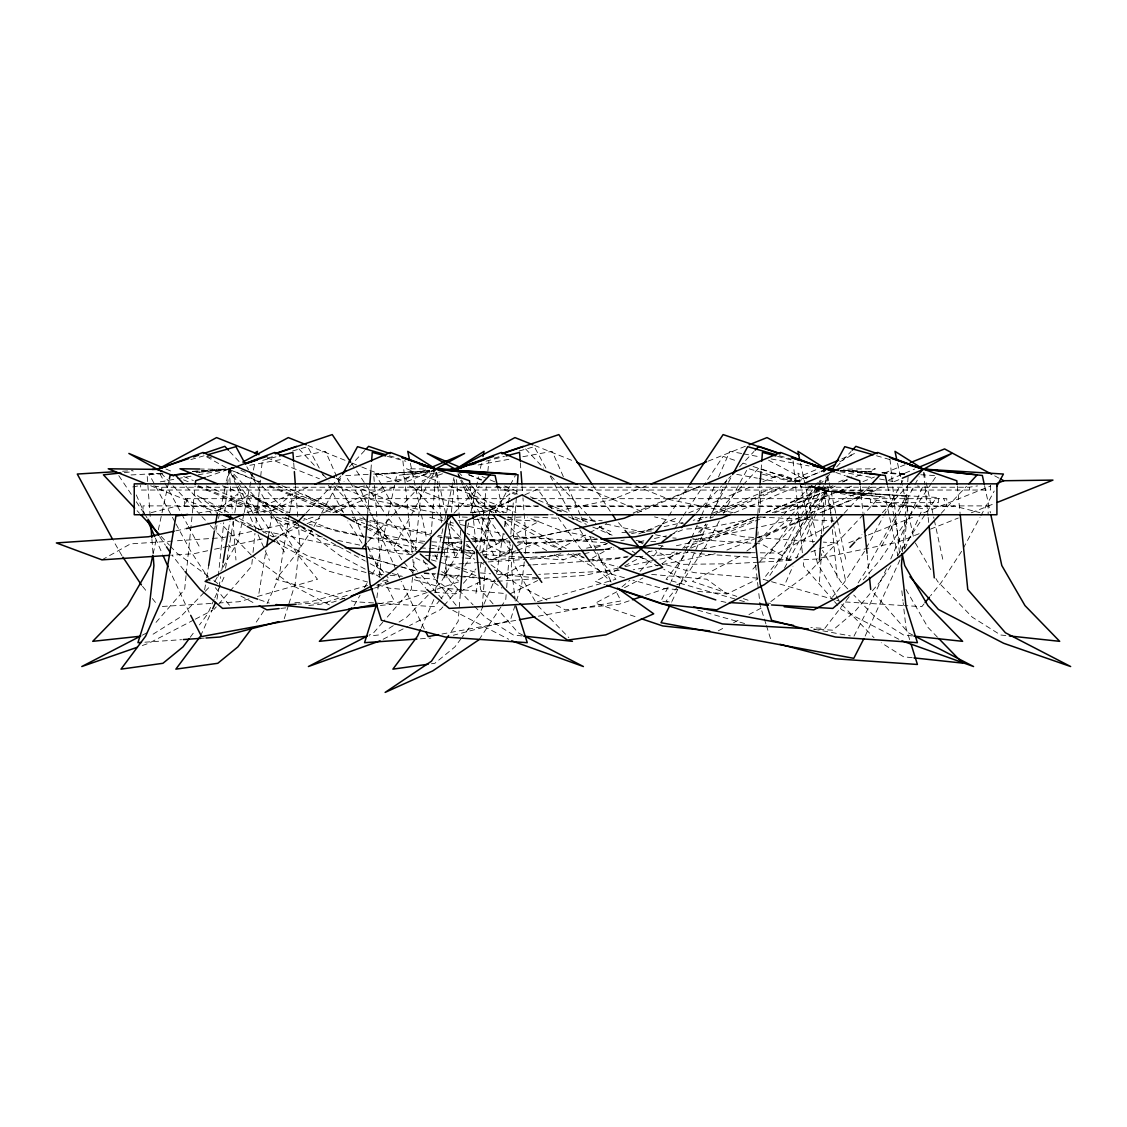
<?xml version="1.0" encoding="UTF-8"?>
<svg xmlns="http://www.w3.org/2000/svg" width="1127" height="1127" viewBox="0 0 1127 1127"><rect width="100%" height="100%" fill="white"/><g stroke="black" fill="none" stroke-linecap="round" stroke-linejoin="round"><path stroke-width="0.75" stroke-dasharray="5 3.75" d="M367.67 513.56L369.769 485.61M370.952 469.889L371.473 462.887M434.74 486.596L431.204 533.775L366.233 519.744M434.867 484.849L435.783 472.622M512.841 544.679L511.264 565.641L514.504 594.394M513.363 537.692L516.504 495.753M516.645 494.006L517.293 485.258M757.851 513.56L759.95 485.61M761.119 469.889L761.655 462.887M757.851 535.339L758.105 531.845M759.556 512.63L761.514 486.413M821.372 533.775L824.922 486.596M825.049 484.849L825.697 476.115M819.414 581.771L821.513 553.808M823.217 531.099L826.232 490.907L818.78 486.23M902.488 551.667L908.263 474.777M904.333 548.976L906.953 514.039M907.08 512.292L908.263 496.556L826.232 490.907L807.763 486.061M460.337 593.591L458.182 621.273L449.588 634.121M482.229 607.073L485.455 565.557M485.991 558.64L489.752 510.193L509.855 493.781L506.685 512.841M506.136 594.605L505.741 599.803L501.924 605.509M506.685 587.688L510.038 544.44M510.841 534.057L513.405 501.177M186.054 575.672L184.659 589.477L153.85 624.893M186.223 573.953L195.112 485.934M218.328 576.122L223.724 522.618M224.766 512.264L227.386 486.385M227.555 484.652L229.133 469.128L232.106 467.254M252.335 559.316L251.645 566.219L217.412 605.565M253.04 552.413L254.956 533.423M255.125 531.705L259.661 486.836M259.83 485.103L262.267 460.943M412.51 577.404L411.285 589.477L383.898 620.963M412.679 575.672L414.426 558.414M415.116 551.512L422.259 480.764L442.996 473.551M444.771 577.855L450.532 520.899M451.392 512.264L454.012 486.385M454.181 484.652L454.885 477.749M479.834 550.68L486.286 486.836M487.85 471.297L488.893 460.943M376.925 597.775L378.447 584.251M379.207 577.489L380.546 565.641L373.727 474.777L429.57 470.931L369.938 474.256M524.266 561.88L521.787 583.871L515.574 603.748M525.224 553.427L526.365 543.27L522.956 497.838M204.621 589.872L206.34 579.475M206.635 577.742L208.65 565.627M214.694 529.239L215.271 525.774M216.976 599.184L218.694 588.787M218.99 587.054L220.709 576.672M221.864 569.741L223.019 562.81M228.485 529.901L229.922 521.237M225.569 568.276L233.345 521.505M234.782 512.841L237.952 493.781L217.849 510.193L199.409 512.757M258.9 593.337L266.085 550.032M268.395 536.17L272.128 513.658M289.343 514.574L278.989 576.939L266.817 604.255M289.639 512.841L292.795 493.781L272.706 510.193L254.265 512.757M435.177 592.253L437.473 578.405M475.946 593.337L477.665 582.941M480.257 567.346L481.412 560.429M482.567 553.498L489.188 513.658M496.613 573.474L503.234 533.635M504.389 526.703L505.248 521.505M153.187 553.653L156.864 536.649M158.329 529.859L168.98 480.567M215.919 530.31L217.018 525.21M218.483 518.42L226.189 482.722M226.555 481.018L229.133 469.128L234.064 467.466L229.133 469.395L192.351 471.48M243.855 514.25L237.98 541.439L220.807 571.093M244.221 512.546L253.026 471.748M253.392 470.058L254.857 463.253M436.304 559.203L437.769 552.413M438.135 550.709L442.911 528.619M444.742 520.111L445.841 515.011M446.207 513.32L452.815 482.722M453.181 481.018L453.927 477.623M467.536 527.845L468.635 522.745M470.847 512.546L478.552 476.848M480.384 468.353L481.483 463.253M284.272 618.653L288.427 605.396M288.935 603.748L295.161 583.871L299.74 543.27L298.303 524.055M515.053 605.396L510.376 620.315L453.308 635.262M187.406 498.683L184.363 506.629L184.363 498.683L510.108 498.683M690.921 539.368L671.143 581.222M691.626 537.762L700.825 516.955M701.543 515.349L714.279 486.54M718.533 476.932L729.859 451.321L741.904 453.547M701.543 537.128L678.581 587.604M702.248 535.522L707.207 524.323M710.038 517.913L724.196 485.906M724.9 484.3L727.732 477.89M785.871 560.373L804.988 517.152M805.692 515.546L818.441 486.737M819.146 485.131L821.977 478.736M785.871 582.152L792.957 566.148M796.493 558.133L826.232 490.907L906.347 495.824L895.486 515.912M886.498 568.572L866.226 612.299L853.773 636.558M890.739 558.978L909.151 517.349M909.855 515.757L922.604 486.934L917.434 485.976M899.952 559.936L864.677 637.107M904.896 548.736L922.604 508.714L800.409 486.131M214.116 599.423L207.678 613.891L199.465 624.893M214.834 597.817L224.132 576.939M200.507 636.149L211.961 610.44M263.957 610.679L255.336 623.513M421.132 628.105L434.022 599.184M483.159 605.861L479.581 613.891L462.126 637.262M483.877 604.255L494.612 580.151M677.848 589.153L671.143 603.001M661.803 599.409L670.368 582.744M320.73 514.673L313.799 526.901M321.575 513.123L341.636 476.045M394.253 546.398L410.143 517.039M410.975 515.49L426.851 486.131M427.697 484.582L433.543 473.763M475.214 549.765L491.935 518.857M495.274 512.672L509.489 486.399M510.32 484.849L515.335 475.58M711.743 513.123L731.803 476.045M719.265 520.998L705.896 545.722L685.695 576.686L679.158 584.814M723.449 513.278L747.694 468.452L794.479 481.835M784.434 546.398L800.311 517.039M801.142 515.49L817.033 486.131M817.864 484.582L821.217 478.397M807.974 514.673L782.758 554.907L763.148 579.292L769.84 581.208M808.82 513.123L829.711 474.495M784.434 568.177L812.018 517.18M812.849 515.631L826.232 490.907L880.215 496.598L864.578 513.264M866.226 548.215L882.948 517.307M883.779 515.757L899.67 486.399M900.501 484.849L903.009 480.215M894.641 517.448L864.55 573.079L857.816 583.406M881.497 546.398L897.388 517.039M898.219 515.49L914.096 486.131M914.941 484.582L919.111 476.848M963.303 548.215L980.011 517.307M980.856 515.757L994.225 491.034M214.792 581.476L217.37 577.024M354.075 605.593L360.076 595.211M364.373 587.787L367.811 581.856M372.093 574.446L377.249 565.543L396.704 475.467L429.711 471.917L401.775 474.819L407.777 481.229M462.028 545.891L441.418 581.476L433.036 590.111M312.827 528.366L295.513 554.907L275.904 579.292L347.764 599.832M458.985 574.897L441.108 598.536M464.761 566.05L474.382 551.314M689.541 549.018L666.085 579.292L737.931 599.832M690.499 547.539L696.275 538.692M700.121 532.789L705.896 523.942M864.55 551.314L844.348 582.279L832.374 597.169M849.166 596.676L824.739 628.443L810.806 627.584M961.627 551.314L941.425 582.279L930.536 595.817M479.003 639.742L500.966 606.932M668.649 515.927L689.076 485.427M674.481 528.986L682.272 517.363M683.244 515.912L723.125 456.379L736.438 460.858M769.797 553.639L794.126 517.321M795.098 515.87L818.441 481.018M769.797 575.404L808.721 517.321M809.693 515.87L826.232 491.175L835.234 486.131M931.705 482.905L880.145 559.88L862.718 580.49M932.677 481.454L936.565 475.65M890.851 565.684L880.145 581.659L855.097 611.271L832.783 630.19L813.511 629.091M897.656 555.512L936.565 497.43L826.232 491.175L811.257 486.131M190.224 637.262L195.351 630.387M461.098 638.643L454.928 646.884L434.839 663.296L431.486 663.761M440.009 599.888L434.571 606.664L375.347 603.03M678.06 586.167L666.085 601.071L672.763 602.987M923.999 603.945L921.816 606.664L904.403 605.593M662.352 523.985L666.705 518.829M649.279 561.218L639.037 572.446M653.646 556.062L657.999 550.906M659.084 549.624L662.352 545.764M213.989 609.496L216.271 606.875M382.757 622.273L373.629 632.768L368.966 635.177M442.897 606.875L440.615 609.496L409.552 625.584M444.038 605.565L457.731 589.815M463.436 583.265L475.988 568.839M306.093 513.01L331.352 486.089M340.974 475.833L332.55 484.807L329.014 480.961M349.384 466.86L365.021 450.194M367.501 542.2L391.562 516.56M392.76 515.278L420.413 485.793M421.625 484.511L432.444 472.974M453.956 513.278L479.214 486.357M696.275 513.01L721.534 486.089M722.731 484.807L731.141 475.833M739.566 466.86L753.991 451.476M691.471 539.918L682.708 548.37M698.684 532.226L705.896 524.534M714.307 515.56L741.975 486.075M743.172 484.793L758.809 468.128L799.916 482.018M757.682 542.2L781.729 516.56M782.941 515.278L810.595 485.793M789.731 516.856L782.518 524.548L757.809 542.918M790.943 515.574L818.596 486.089M819.794 484.807L829.416 474.552M836.643 466.86L851.068 451.476M752.878 569.107L802.17 516.546M803.382 515.264L826.232 490.907L885.273 497.246L889.316 515.941M844.137 513.278L869.396 486.357M863.381 514.546L806.862 574.798L768.417 603.368M855.957 540.918L861.972 534.508M882.413 512.715L907.672 485.793M941.214 513.278L966.459 486.357M204.015 592.577L180.081 617.23L151.779 635.008M205.213 591.337L210.002 586.406M428.246 595.042L406.706 617.23L394.788 624.71M621.963 586.913L629.852 580.236M280.172 535.776L295.274 524.548M645.644 554.146L649.758 551.075M673.101 533.733L678.595 529.662M662.112 563.669L677.214 552.455M746.835 551.075L750.948 548.018M393.309 625.654L378.404 635.008L369.726 635.938M101.951 559.851L130.478 543.89L172.163 541.101M483.976 556.837L492.119 559.851L514.645 547.243M516.152 546.412L520.646 543.89L597.085 538.762M482.356 578.01L492.119 581.631L495.119 579.954M496.627 579.109L520.646 565.669L531.071 564.965M592.196 558.175L613.215 546.412M839.742 461.845L854.759 453.434L840.249 459.534M842.742 481.933L851.758 476.89M199.282 469.015L229.133 469.395L232.162 467.775M480.046 553.033L507.375 538.354M508.897 537.537L539.255 521.223L507.77 519.505M557.851 549.779L588.209 533.465M589.731 532.648L606.425 523.675M828.5 526.126L778.405 553.033L759.091 552.793M618.329 569.191L595.31 581.405L605.171 584.73M624.471 565.937L642.897 556.174M616.793 591.788L595.31 603.17L638.065 617.624M624.471 587.716L642.897 577.954M739.974 556.174L692.372 581.405L736.776 596.394M718.251 630.824L725.929 626.767M733.607 622.696L741.27 618.624M748.948 614.567L762.768 607.242M142.34 635.177L147.003 632.768M193.802 619.949L148.764 643.278L140.593 646.109M195.351 619.146L212.425 610.299M383.152 639.248L408.002 626.387M228.443 512.574L197.605 495.711L217.849 510.446L250.222 494.823L282.609 512.531M283.3 512.574L252.448 495.711L272.706 510.446L305.079 494.823L337.466 512.531M500.346 512.574L469.508 495.711L489.752 510.446L509.798 500.768M434.43 592.126L455.069 593.929L458.154 592.436M459.689 591.703L487.442 578.306L478.848 577.559M509.925 593.929L537.664 580.546M697.726 591.379L726.971 593.929L757.809 579.053M483.413 513.053L513.532 499.444M510.503 501.078L489.752 510.193L471.311 512.757M524.858 494.767L537.621 489.16L551.92 508.981M246.968 512.827L311.461 485.709M313.038 517.18L303.05 520.322M322.702 513.109L387.195 485.991M396.873 481.919L427.499 469.029M279.665 535.184L305.459 524.337M307.079 523.646L323.195 516.87M332.874 512.799L395.746 486.357M407.03 481.609L429.598 472.114M637.135 512.827L701.628 485.709M638.755 533.93L679.06 516.983M688.738 512.912L753.216 485.779M762.894 481.722L780.631 474.256L800.17 481.511M703.206 517.18L693.232 520.322M712.884 513.109L777.362 485.991M787.04 481.919L817.681 469.029M669.847 535.184L685.963 528.394M710.151 518.223L713.377 516.87M723.041 512.799L785.928 486.357M797.212 481.609L819.78 472.114M734.212 512.827L798.705 485.709M754.794 517.265L698.374 540.988L672.678 546.539M766.078 512.517L828.965 486.061M838.629 482.004L845.081 479.285M681.131 552.216L669.847 556.963L654.421 560.288M690.795 548.145L764.965 516.955M774.629 512.884L826.232 491.175L875.397 490.555L819.907 512.771M800.283 517.18L795.437 519.223L756.034 527.732M809.947 513.109L874.439 485.991M888.949 479.891L914.744 469.029M810.44 516.87L766.909 535.184L754.921 537.776M820.118 512.799L882.99 486.357M894.274 481.609L902.333 478.214M646.25 485.948L611.975 499.684L555.653 511.264M708.277 461.112L745.806 446.081M633.191 512.968L700.106 486.16M697.289 521.04L707.08 517.11M718.505 512.531L785.42 485.737M795.211 481.821L819.695 472.016M754.611 517.138L720.336 530.873L704.981 534.029M766.036 512.56L832.952 485.765M842.757 481.849L849.279 479.229M855.802 476.622L875.397 468.776L843.785 469.184M671.171 553.272L674.439 551.962M684.23 548.046L757.682 518.631M772.361 512.743L826.232 491.175L817.117 486.286M851.561 486.174L789.534 511.01L780.997 512.771M862.986 481.595L874.411 477.031M884.202 473.101L905.418 464.606M726.873 550.032L756.245 538.269M757.879 537.607L810.102 516.701M848.73 542.82L866.691 535.635M868.325 534.987L912.391 517.335M923.816 512.757L990.732 485.962M919.125 533.705L897.895 542.2L815.99 559.048L802.001 559.823M930.55 529.126L958.288 518.011M971.347 512.785L994.197 503.642M488.033 559.612L491.513 559.851L515.927 550.779M517.561 550.187L537.1 542.932L516.265 541.538M526.76 557.4L563.232 559.851L579.517 553.808M595.803 547.764L607.199 543.538M690.95 552.202L697.796 553.681L789.858 559.851L798.001 556.837M811.031 551.991L835.459 542.932L823.302 542.115M206.805 476.876L233.909 467.466M206.607 456.801L229.133 469.395L234.12 467.719L229.133 469.128L196.126 472.664M347.215 595.281L320.899 604.171L305.234 605.833M376.812 585.293L388.322 581.405L382.18 578.151M344.566 598.24L332.916 602.17L297.894 604.142M374.488 588.125L384.462 584.758M427.161 592.506L392.633 604.171L378.7 605.65M428.809 591.957L460.055 581.405M629.12 600.846L619.258 604.171L565.275 609.862L554.526 604.171M645.574 595.281L668.593 587.505M676.806 584.73L686.681 581.405L663.648 569.191M190.829 459.577L204.184 455.759M267.564 458.14L275.918 455.759M292.626 450.969L307.671 446.672L320.209 469.86M494.19 458.14L502.543 455.759M519.251 450.969L534.297 446.672L545.989 468.311M249.039 598.888L239.009 601.748L219.85 602.917M257.393 596.493L317.546 579.292L297.937 554.907L272.72 514.673M367.557 585.505L310.742 601.748L291.583 602.917M382.588 581.208L389.28 579.292L386.012 575.235M537.368 601.748L615.905 579.292L592.45 549.018M234.162 467.804L196.042 472.607M262.704 460.323L277.82 456.365M485.976 461.211L504.445 456.365M151.257 512.63L177.629 505.896L177.629 506.629L538.312 506.629M175.826 530.845L184.391 528.986M251.659 531.423L222.54 537.72L173.896 540.974M258.52 529.944L296.204 521.801M207.706 550.723L194.013 553.681L171.431 555.202M214.567 549.243L264.253 538.509M272.819 536.663L276.242 535.917M577.982 528.253L538.579 536.762L514.264 538.396M631.557 533.649L653.829 528.831M664.113 526.619L682.948 522.548M560.852 553.723L538.579 558.541L528.169 559.231M586.561 548.173L607.115 543.735M620.822 540.777L624.245 540.03M584.18 553.681L591.041 552.202M604.734 549.243L613.299 547.398M639.009 541.848L645.856 540.354M654.421 538.509L666.409 535.917M754.329 528.098L709.785 537.72L692.415 538.889M628.133 556.16L612.708 559.499L591.872 560.894M648.687 551.723L652.11 550.99M688.104 552.202L681.257 553.681L651.73 555.667M701.811 549.243L753.202 538.142M618.441 568.064L584.18 575.46L539.016 578.489M625.302 566.585L652.716 560.654M579.546 528.126L530.056 538.312L514.321 539.171M760.528 516.983L707.615 527.873L684.892 529.112M660.605 564.937L633.177 569.783M662.31 564.585L715.222 553.695M132.761 486.934L137.917 485.976M160.288 481.849L175.784 478.989M177.502 478.665L191.266 476.115M198.155 474.847L234.289 468.17M249.785 465.31L282.483 459.267M296.246 456.717L325.506 451.321L340.368 484.934M364.542 485.976L359.386 486.934L372.121 515.757M386.913 481.849L440.263 471.988M478.13 464.986L510.827 458.943M522.872 456.717L552.131 451.321L563.458 476.932M378.841 603.79L394.337 600.93L384.983 582.744M441.981 634.008L517.702 620.019M538.354 616.201L620.963 600.93L616.286 591.83M153.638 485.92L161.753 487.23L969.403 487.23L977.518 485.92M470.593 512.813L489.752 510.193L491.795 513.024M124.308 472.607L133.028 471.692M280.848 608.397L287.808 607.664M162.809 473.692L147.102 474.777L150.37 518.462M192.478 471.649L229.133 469.128L243.559 484.511M144.904 642.193L181.56 639.671M200.761 638.347L204.255 638.107M420.413 638.826L430.88 638.107M470.847 541.298L446.531 542.932L474.213 553.202M472.579 541.185L507.319 538.861M597.437 539.326L543.594 542.932L561.514 549.582M638.572 542.496L643.785 542.143M650.73 541.678L655.942 541.326M492.119 559.851L521.646 557.879M523.393 557.752L582.448 553.794M463.901 563.542L446.531 564.712L480.722 577.404M465.634 563.43L486.47 562.035M488.216 561.908L526.422 559.358M589.196 559.851L627.401 557.287M636.093 556.71L644.771 556.132M532.817 564.852L590.125 561.007M492.119 581.631L495.598 581.391M497.331 581.278L537.283 578.602M122.561 471.255L133.014 470.621M161.203 473.298L149.003 474.044L154.864 484.849M192.548 471.368L229.133 469.128L237.487 484.582M429.626 470.734L375.629 474.044L381.49 484.849M162.373 606.453L212.876 603.354M131.042 474.96L159.076 473.368M368.177 474.354L345.411 475.65L349.3 481.454M458.365 520.463L463.62 520.167M474.101 519.603L493.344 518.547M507.333 517.786L521.308 517.011M621.935 532.55L627.19 532.268M628.936 532.169L653.421 530.831M444.376 543.003L461.859 542.045M474.101 541.383L507.333 539.551M605.199 549.539L613.947 549.06M758.288 562.204L730.31 563.739L681.145 564.373L655.336 550.497M760.035 562.119L793.253 560.302M619.188 570.558L538.692 574.361M517.631 552.864L503.572 553.033L467.142 533.465M524.647 552.765L533.423 552.653M531.676 574.46L503.572 574.812L494.471 569.924M532.155 498.683L946.793 498.683L946.793 506.629L943.75 498.683M538.312 505.896L143.016 505.896L143.016 514.743M547.976 505.896L988.14 505.896L988.14 514.743M548.849 506.629L953.527 506.629L953.527 505.896L979.898 512.63M549.737 514.743L553.258 514.743M424.146 469.001L406.593 468.776L439.234 481.849M750.314 552.681L757.33 552.765M521.928 552.653L476.383 550.976M523.689 552.681L534.212 552.808M443.179 552.568L464.254 552.836M466 552.864L474.777 552.977M760.669 517.011L834.107 521.04M534.043 517.011L558.527 518.35M572.502 519.124L602.227 520.744M462.309 517.011L467.564 517.307M479.806 517.969L493.781 518.73M420.427 547.919L427.429 548.3M429.176 548.384L439.671 548.962M441.418 549.06L474.636 550.878M367.937 548.962L413.398 551.455M866.508 471.678L843.743 470.396L862.873 471.649M868.255 471.776L871.763 471.974M882.272 472.579L905.037 473.861M920.801 474.749L934.818 475.552M725.943 602.367L717.448 600.48M843.644 470.198L866.283 471.579M868.029 471.692L871.509 471.903M881.962 472.537L906.347 474.044M902.657 605.481L841.686 601.748L836.671 600.311M765.515 603.03L770.741 603.354M373.6 602.917L354.441 601.748L349.426 600.311M814.61 541.538L743.397 536.762L693.711 526.027M672.749 537.945L676.214 538.185M693.584 539.354L761.331 543.89L789.858 559.851M605.354 542.693L516.772 536.762L511.63 535.649M445.038 536.762L462.408 537.917M471.1 538.509L509.305 541.073M446.123 537.945L461.746 539.002M472.171 539.692L510.39 542.256M517.335 542.721L534.705 543.89L546.722 550.61M424.766 541.326L370.924 537.72L309.249 524.393M431.711 541.791L440.389 542.369M442.136 542.496L461.239 543.778M474.65 553.92L445.475 548.131M483.328 554.498L525.027 557.287M411.609 554.498L399.451 553.681L366.895 546.651M425.499 555.428L430.711 555.78M432.444 555.893L442.869 556.597M444.601 556.71L463.718 557.992M465.451 558.104L474.143 558.682M882.075 472.974L906.517 474.664M757.626 578.165L693.978 572.615L661.887 563.599M651.674 574.404L706.714 579.193L726.971 593.929M677.088 589.59L661.605 588.238L632.895 580.166M480.37 572.91L490.696 573.812M497.57 574.418L537.128 577.855M423.794 572.77L435.839 573.812M437.558 573.967L477.115 577.404M424.301 573.502L434.628 574.404M441.502 574.995L458.703 576.503M460.422 576.644L489.667 579.193L501.825 588.04M369.445 573.502L383.208 574.7M390.097 575.291L400.409 576.193M415.891 577.545L434.811 579.193L455.069 593.929M461.76 589.731L444.559 588.238L410.777 578.743M463.479 589.886L506.488 593.633M425.823 591.379L389.703 588.238L377.883 584.913M840.164 470.593L862.803 472.974M840.122 470.621L862.704 473.044M1005.862 635.558L1000.649 635.008L972.347 617.23L937.636 581.476L935.917 578.517M912.264 635.938L903.572 635.008L875.27 617.23L853.731 595.042M912.264 657.717L903.572 656.787L881.229 642.756M522.083 635.938L513.405 635.008L485.103 617.23L474.326 606.143M743.623 453.857L759.105 456.717M771.15 458.943L809.017 465.944M839.995 471.664L872.692 477.707M879.581 478.989L886.456 480.257M888.175 480.581L895.063 481.849M736.734 474.368L757.386 478.186M759.105 478.496L776.32 481.68M662.746 601.255L671.354 602.832M814.187 629.232L850.336 635.91M733.156 512.672L670.016 499.684L635.741 485.948M506.53 512.672L443.39 499.684L409.101 485.948M594.07 537.537L561.64 530.873L527.366 517.138M434.797 512.672L371.656 499.684L337.382 485.948M416.934 547.722L335.015 530.873L304.008 518.448M338.382 546.313L263.295 530.873L235.543 519.758M683.441 523.801L654.519 516.899M595.605 521.801L578.771 517.18M605.889 524.027L645.292 532.536M655.562 534.761L667.564 537.354M636.121 540.354L642.982 541.848M658.393 545.172L665.254 546.651M443.108 520.843L427.894 516.899M449.955 522.322L453.378 523.069M460.239 524.548L504.783 534.17M364.528 519.364L356.16 516.899M438.192 535.283L441.615 536.015M430.655 535.128L356.991 519.223L352.145 517.18M437.501 536.607L442.643 537.72M423.203 543.327L385.519 535.184L369.388 528.394M431.768 545.172L443.756 547.764M295.542 521.435L280.426 517.18M322.35 537.03L313.785 535.184L270.255 516.87M337.776 540.354L360.048 545.172M777.545 456.365L790.971 459.886M762.43 474.185L790.971 481.666M387.364 456.365L405.833 461.211M633.163 555.541L650.054 560.288M583.913 557.372L575.911 553.892M592.365 559.739L617.709 566.853M624.443 577.799L600.79 571.164L568.402 553.456M431.317 559.809L438.079 561.711M439.769 562.176L460.041 567.867M461.732 568.346L476.932 572.615M361.26 555.541L364.641 556.484M366.331 556.963L395.056 565.021M401.804 566.923L417.018 571.192M398.958 566.388L363.486 556.428L360.401 554.738M400.648 566.853L417.539 571.6M390.505 573.051L383.743 571.164L366.782 561.88M392.182 573.53L402.325 576.376M366.078 572.544L308.629 556.428L279.327 540.397M367.74 582.067L328.887 571.164L276.453 542.481M876.51 455.759L889.879 459.577M779.433 455.759L791.14 459.098M809.51 486.131L826.232 490.907L832.839 521.505M389.266 455.759L399.282 458.619M771.516 581.687L835.008 599.832M739.608 600.311L744.623 601.748M697.838 610.158L744.623 623.527M743.087 463.112L746.412 464.239M753.061 466.479L797.958 481.638M811.426 485.906L826.232 490.907M743.355 598.62L751.582 601.395M259.393 599.733L269.268 603.072M835.797 472.452L845.363 475.777M811.567 485.737L826.232 491.175M572.91 553.808L584.307 558.034M534.536 445.433L573.713 461.112M468.818 474.636L483.497 480.511M496.556 485.737L517.772 494.232M548.793 506.657L563.486 512.531M574.911 517.11L589.59 522.998M599.381 526.915L610.806 531.493M449.025 485.765L515.941 512.56M307.91 445.433L350.356 462.422M351.976 463.084L360.147 466.353M361.781 467.001L399.31 482.032M267.198 457.858L319.42 478.764M260.267 515.87L229.133 469.395L260.14 481.821M269.931 485.737L336.846 512.531M353.174 519.068L364.599 523.646M366.233 524.309L384.18 531.493M222.399 485.765L289.315 512.56M183.518 479.863L188.42 481.821M198.211 485.737L265.127 512.531M276.552 517.11L312.461 531.493M150.666 485.765L217.596 512.56M580.349 485.709L644.841 512.827M482.046 476.496L494.936 481.919M504.614 485.991L520.73 492.767M530.408 496.838L569.107 513.109M468.649 474.833L481.553 480.257M496.063 486.357L515.405 494.485M568.614 516.87L586.35 524.337M592.788 527.042L612.144 535.184M335.987 478.242L344.059 481.638M353.723 485.709L418.216 512.827M282.004 485.709L346.482 512.827M207.044 456.153L211.89 458.182M240.91 470.396L248.968 473.777M277.989 485.991L342.481 513.109M229.133 469.395L258.153 481.609M269.438 486.357L332.31 512.799M356.498 522.97L367.782 527.718M165.951 469.029L174.009 472.424M183.687 476.496L193.365 480.567M206.255 485.991L270.748 513.109M197.704 486.357L260.591 512.799M913.011 635.177L908.348 632.768L871.847 590.787M898.839 639.248L841.376 609.496L839.094 606.875M522.843 635.177L518.181 632.768L497.641 609.158M452.744 610.299L508.657 639.248M639.079 556.174L657.506 565.937M546.849 600.099L517.673 584.645L490.217 564.247M415.525 557.809L430.88 565.937M441.629 571.643L458.52 580.588M380.644 577.334L340.734 556.174L298.176 524.548L294.57 520.702M329.436 604.988L291.048 584.645L252.617 556.076M240.812 596.042L256.167 604.171M994.676 475.833L1000.748 479.102M768.544 460.182L806.495 480.581M638.643 541.523L643.193 543.975M448.94 523.675L456.52 527.746M445.898 543.82L464.113 553.611M465.634 554.428L474.735 559.316M480.806 562.584L483.849 564.204M508.052 516.786L568.205 549.68M489.752 510.446L494.387 512.968M506.727 519.716L560.697 549.229M355.977 522.646L365.218 527.704M366.768 528.549L413.031 553.85M272.706 510.446L277.341 512.968M285.046 517.194L365.233 561.035M239.234 518.476L273.157 537.03M217.849 510.446L222.484 512.968M234.825 519.716L245.616 525.619M554.23 554.808L563.232 559.851M465.986 545.567L471.988 548.934M482.497 554.808L491.513 559.851M806.862 478.75L797.93 473.129L799.761 481.638M599.282 526.591L613.003 536.79M632.219 551.075L636.346 554.146M369.91 524.548L412.454 556.174M251.236 555.062L220.836 523.534M208.34 576.489L176.77 553.019L170.755 546.609M213.834 580.56L217.948 583.631M590.971 562.57L611.116 582.025M516.096 599.789L518.617 602.227M937.495 637.234L927.915 627.359L905.587 588.815M847.743 588.872L840.559 581.476L822.527 550.342M841.756 604.495L874.073 637.783M537.734 605.593L568.853 637.643M457.576 588.872L450.391 581.476L442.657 568.135M458.759 590.111L473.129 604.903M525.576 448.912L543.623 468.142M550.835 475.833L559.26 484.807M560.457 486.089L588.111 515.574M589.322 516.856L596.535 524.548M459.365 472.974L461.774 475.538M471.396 485.793L496.641 512.715M505.065 521.688L529.112 547.328M412.595 486.357L437.839 513.278M439.051 514.56L443.855 519.688M445.066 520.97L461.901 538.917M466.705 544.045L475.129 553.019M298.951 448.912L315.785 466.86M323.012 474.552L327.816 479.679M333.831 486.089L361.485 515.574M362.683 516.856L367.501 521.984M229.64 451.476L239.248 461.732M251.279 474.552L260.9 484.807M262.098 486.089L287.357 513.01M244.756 485.793L272.424 515.278M273.622 516.56L302.487 547.328M185.969 486.357L211.214 513.278M161.006 472.974L171.839 484.511M173.037 485.793L200.691 515.278M201.902 516.56L209.115 524.252M210.312 525.534L216.328 531.944M217.525 533.226L223.54 539.636M228.344 544.764L230.753 547.328M137.085 510.714L139.494 513.278M161.133 536.353L169.557 545.327M833.388 600.311L803.72 566.219L803.016 559.316M834.529 601.621L837.953 605.565M493.077 603.903L480.525 589.477L480.172 586.026M416.962 570.149L413.539 566.219L412.848 559.316M421.526 575.39L444.348 601.621M618.54 522.689L623.992 529.126M388.646 518.829L413.694 548.455M404.015 562.458L412.721 572.755M413.82 574.052L425.795 588.209M183.926 570.177L172.29 555.526M456.153 605.312L437.628 582.279L430.894 571.952M369.67 554.907L384.913 573.882M215.356 587.688L229.528 605.312M142.551 586.336L147.989 593.112M152.342 598.536L156.709 603.945M558.048 517.476L580.518 548.61M592.901 485.427L611.383 513.024M466.451 485.371L486.892 515.87M487.864 517.321L512.179 553.639M351.68 463.648L355.568 469.452M356.541 470.903L365.303 483.976M366.275 485.427L386.702 515.927M350.272 482.905L401.832 559.88M261.239 517.321L275.833 539.115M276.805 540.566L285.554 553.639M118.786 475.65L132.408 495.979M136.297 501.783L147.003 517.758M159.64 536.635L165.486 545.355M579.94 529.845L591.478 547.539M423.203 560.161L429.936 570.473M361.964 543.115L347.792 520.857M210.045 580.799L190.801 551.314L175.756 523.491M121.955 555.738L113.221 540.495M915.307 542.918L930.761 569.614M835.417 594.366L817.385 563.218L813.342 544.524M836.276 595.845L838.84 600.297M535.156 601.142L514.56 565.543L509.418 541.749M434.937 554.78L438.361 560.725M550.173 476.045L570.234 513.123M571.079 514.673L573.587 519.308M458.266 473.763L460.774 478.397M461.605 479.947L464.113 484.582M464.958 486.131L480.835 515.49M481.666 517.039L497.556 546.398M382.321 486.399L398.197 515.757M399.043 517.307L416.596 549.765M321.04 471.41L324.379 477.58M328.563 485.314L343.608 513.123M246.799 466.761L248.475 469.86M249.321 471.41L271.889 513.123M238.318 486.131L254.209 515.49M255.04 517.039L263.408 532.493M159.907 473.763L164.091 481.483M164.922 483.032L180.813 512.391M181.644 513.94L187.491 524.759M188.336 526.309L199.197 546.398M155.695 486.399L171.572 515.757M172.417 517.307L174.924 521.942M610.834 581.222L588.942 534.564M424.315 628.979L401.184 581.278M368.036 547.215L381.87 576.672M189.125 612.299L168.853 568.572M567.698 486.54L580.447 515.349M581.152 516.955L583.983 523.351M457.886 473.932L459.999 478.736M460.718 480.327L462.831 485.131M463.549 486.737L474.876 512.348M477.707 518.758L496.105 560.373M372.826 517.349L399.733 578.179M341.072 486.54L353.822 515.349M354.526 516.955L363.725 537.762M236.205 485.131L229.133 469.128L230.317 484.849M236.924 486.737L249.659 515.546M250.363 517.152L254.617 526.76M258.153 534.761L269.48 560.373M136.297 494.936L145.496 515.757M155.413 538.157L162.485 554.174M909.644 639.615L906.009 628.021L903.164 602.649M765.895 623.865L760.19 605.65L758.471 590.421M766.416 625.527L771.079 640.432M984.547 485.667L990.422 512.855M924.027 472.523L925.873 481.018M926.239 482.722L933.945 518.42M934.311 520.111L942.75 559.203M897.571 463.253L908.207 512.546M908.573 514.25L913.715 538.044M887.484 485.667L901.431 550.244M889.682 517.631L898.487 558.428M827.697 475.918L828.796 481.018M829.162 482.722L836.868 518.42M837.234 520.111L845.687 559.203M833.205 523.196L845.687 580.983M800.494 463.253L811.144 512.546M811.51 514.25L816.652 538.044M800.128 483.328L806.368 512.221M806.735 513.926L812.976 542.82M497.303 485.667L503.177 512.855M505.009 521.35L506.474 528.154M436.783 472.523L438.614 481.018M438.981 482.722L445.602 513.32M448.166 525.21L455.505 559.203M410.327 463.253L420.963 512.546M421.329 514.25L426.471 538.044M901.825 590.802L902.966 600.959M755.611 565.05L758.288 588.731M514.701 596.084L515.462 602.86M957.316 485.934L960.105 513.546M923.647 472.579L924.873 484.652M925.042 486.385L928 515.715M928.183 517.448L928.704 522.618M889.978 459.21L892.598 485.103M892.767 486.836L899.924 557.583M860.239 485.934L863.028 513.546M867.212 554.963L869.128 573.953M826.922 476.031L827.796 484.652M827.965 486.385L830.937 515.715M831.106 517.448L831.627 522.618M832.332 529.521L837.206 577.855M793.084 460.943L795.521 485.103M795.704 486.836L802.847 557.583M470.058 485.934L472.847 513.546M473.551 520.449L475.988 544.609M436.403 472.579L437.614 484.652M437.797 486.385L440.756 515.715M440.925 517.448L441.46 522.618M444.249 550.23L447.039 577.855M402.902 460.943L405.354 485.103M405.523 486.836L412.665 557.583M520.336 462.887L520.857 469.889M522.04 485.61L522.829 496.091M456.548 479.609L456.942 484.849M457.069 486.596L459.816 523.294M460.351 530.282L462.056 553.005M293.71 462.887L294.232 469.889M295.415 485.61L298.162 522.308M230.443 486.596L232.401 512.813M233.064 521.547L235.952 559.992M151.948 539.439L152.99 553.413M990.506 485.399L990.506 490.034L140.65 490.034L140.65 485.399M969.403 487.23L969.403 490.034M938.354 498.683L938.354 502.656L870.368 502.656L870.368 498.683M161.753 487.23L161.753 490.034"/><path stroke-width="1.5" d="M367.543 515.321L365.444 543.27L370.008 583.871L381.433 620.315L445.221 637.023L527.253 642.686L515.842 606.241M369.895 483.863L370.811 471.635M371.6 461.14L372.262 452.406L385.688 455.928M429.232 559.992L430.937 537.269M517.434 483.511L518.082 474.777L436.05 469.128L422.625 465.606M757.71 515.321L755.611 543.27L760.19 583.871L771.601 620.315L835.389 637.023L917.42 642.686L906.009 606.241L901.445 565.641L902.361 553.413M760.077 483.863L760.993 471.635M761.782 461.14L762.43 452.406L775.869 455.928M819.414 559.992L821.245 535.522M460.464 591.858L465.986 520.928L480.243 514.49M195.295 484.216L195.633 480.764L205.213 477.439M208.65 565.627L214.398 530.972M215.553 524.041L217.286 513.658M223.019 562.81L228.189 531.634M230.204 519.505L230.781 516.039M266.662 546.567L268.395 536.17M437.473 578.405L447.828 516.039L451.18 515.574M152.821 555.343L150.624 565.543L127.45 605.593L92.738 641.333L139.621 636.304M169.346 478.862L170.078 475.467L187.448 473.594M256.702 454.759L257.435 451.349L254.448 453.223M482.962 456.449L484.061 451.349L455.759 469.128L452.265 469.367M375.967 606.241L364.556 642.686L416.92 639.065M212.679 608.834L215.539 602.396M420.427 629.711L417.553 636.149L392.914 669.142L428.133 664.226M669.593 606.03L661.028 622.71L853.773 658.323L863.888 638.629M342.467 474.495L357.513 446.672L385.927 454.801M732.649 474.495L747.694 446.672L776.094 454.801M832.219 469.86L844.757 446.672L873.171 454.801M996.733 486.399L1003.424 474.044L923.295 469.128L909.926 465.31M448.631 635.543L431.444 661.225L385.138 692.401L432.698 670.931L479.003 639.742M690.048 483.976L723.125 434.599L779.673 453.688M189.195 638.643L183.025 646.884L162.936 663.296L121.012 669.142L145.651 636.149L162.119 599.184L175.925 516.039L187.674 514.405M200.507 636.149L175.868 669.142L217.793 663.296L237.882 646.884L252.265 627.64M925.084 602.593L929.437 597.169M652.547 535.564L641.657 548.455L619.343 567.36L715.786 599.916M654.731 533.001L661.267 525.267M858.365 585.631L855.097 589.506L832.783 608.411L771.474 604.945M297.683 521.984L304.896 514.292M343.383 473.27L345.778 470.706M366.219 448.912L368.628 446.348L390.012 453.575M362.697 547.328L366.303 543.482M433.641 471.692L436.05 469.128L516.18 474.044M452.758 514.56L416.68 553.019L374.136 584.645L326.534 609.862L276.03 604.551M481.623 483.793L490.034 474.819L436.05 469.128L419.343 464.352M695.077 514.292L681.328 527.619M733.55 473.27L735.959 470.706M755.203 450.194L758.809 446.348L780.18 453.575M752.878 547.328L756.485 543.482M823.823 471.692L826.232 469.128L838.418 469.874M852.266 450.194L855.872 446.348L877.257 453.575M842.94 514.56L806.862 553.019L764.303 584.645L716.716 609.862L662.732 604.171L606.819 585.293M871.791 483.793L880.215 474.819L864.536 473.157M849.941 547.328L854.759 542.2M864.381 531.944L880.004 515.278M908.869 484.511L923.295 469.128L977.278 474.819L968.868 483.793M940.003 514.56L903.924 553.019L861.38 584.645L813.779 609.862L784.181 606.749M351.68 608.059L319.364 641.333L366.247 636.304M278.806 536.79L252.716 556.174L205.128 581.405L257.745 599.184M662.112 541.904L671.72 534.761M431.218 471.438L464.578 453.434L432.331 467.001M821.386 471.438L835.234 464.366M902.333 478.214L923.295 469.395L951.822 453.434L919.576 467.001M242.798 462.056L288.329 437.586L306.276 444.785M438.192 469.184L455.759 469.395L514.954 437.586L532.902 444.785M140.79 635.98L81.778 666.536L137.325 647.25M367.416 635.98L308.404 666.536L380.038 640.854M511.334 500.036L522.125 494.823L633.163 555.541M243.742 514.194L234.064 518.251L186.096 528.619M314.672 484.356L390.449 452.476L436.05 469.395M633.923 514.194L624.245 518.251L579.701 527.873M704.854 484.356L780.631 452.476L826.232 469.395M822.513 467.001L838.629 460.225M730.986 514.194L721.322 518.251L635.656 536.762L604.396 538.861M801.931 484.356L877.694 452.476L923.295 469.395M651.138 483.99L706.643 461.774M749.075 444.785L767.022 437.586L798.902 454.716M910.32 462.648L944.595 448.926L991.647 474.213M997.254 483.342L1003.791 480.736L1052.956 480.102L997.465 502.332M235.642 466.987L274.72 452.476L334.381 477.566M459.478 467.001L427.232 453.434L455.759 469.395L501.36 452.476L577.123 484.356M450.532 469.452L460.534 467.466M152.173 469.452L157.4 469.128L188.646 458.576M193.576 456.9L198.507 455.238M203.452 453.575L224.822 446.348L228.429 450.194M245.573 463.563L266.958 456.35M275.171 453.575L296.556 446.348M245.756 463.789L257.393 459.858M275.692 453.688L332.226 434.599L350.708 462.183M462.479 467.367L455.759 469.128L493.584 456.35M501.797 453.575L523.182 446.348M458.985 470.762L455.759 469.395L484.018 459.858M502.318 453.688L558.851 434.599L591.929 483.976M351.215 595.986L372.826 588.688M386.124 584.195L436.022 567.36L420.258 554.005M632.416 599.733L642.277 596.394M157.4 469.128L167.43 466.254M207.537 454.801L235.937 446.672L245.137 463.676M455.759 469.128L464.113 466.733M470.79 464.831L475.805 463.394M279.496 455.928L292.921 452.406L293.584 461.14M506.122 455.928L519.547 452.406L520.209 461.14M278.721 621.625L219.962 637.023L206.002 637.995M174.107 531.211L148.412 536.762L56.35 542.932L101.951 559.851L169.684 555.315M703.276 534.381L638.417 547.722L619.188 548.779M377.122 604.114L201.592 636.558L190.688 615.328M438.544 634.642L428.218 636.558L425.879 632.008M519.42 619.695L534.916 616.835M458.393 514.49L451.434 515.433L503.515 587.618L514.842 598.564M120.828 472.974L103.416 474.819L134.676 508.15M190.815 473.157L175.15 474.819L183.56 483.793M279.102 608.58L266.916 609.862L259.238 605.805M349.088 608.763L376.953 605.833M141.424 642.446L137.931 642.686L149.342 606.241L153.92 565.641L153.258 556.907M183.307 639.558L200.761 638.347M115.602 471.692L77.284 474.044L112.39 538.945M296.133 604.241L222.582 608.411L200.254 589.506L185.011 571.474M603.452 549.638L535.184 552.639M827.979 469.381L833.247 469.311M547.976 514.743L134.24 514.743L134.24 483.849L996.916 483.849L996.916 514.743L556.78 514.743M199.282 469.015L179.968 468.776L217.497 483.807M750.314 552.681L729.239 552.413L643.559 547.722L600.902 538.945M443.179 552.568L416.891 551.638M345.2 547.722L366.19 548.863M729.437 602.565L767.98 604.748M808.256 628.796L722.435 623.949L619.343 589.139M812.792 465.606L826.232 469.128L838.446 469.973M791.689 457.463L826.232 469.128L838.418 470.41L826.232 469.128L812.863 465.31M759.795 604.171L768.501 605.1M709.742 630.909L662.732 625.95L641.348 618.737M892.049 458.576L923.295 469.128L982.35 475.467L984.181 483.962M869.65 473.791L885.273 475.467L887.104 483.962M401.522 457.463L436.05 469.128L495.105 475.467L496.937 483.962M1009.327 635.938L1059.69 641.333L1024.978 605.593L1001.804 565.543L990.788 514.56M913.997 636.121L962.627 641.333L927.915 605.593L904.727 565.543L902.163 553.653M913.997 657.9L962.627 663.113L938.692 638.46M523.816 636.121L572.446 641.333M693.725 606.974L793.535 625.415M779.997 644.292L835.389 658.802L917.42 664.465L911.208 644.588M791.309 457.618L799.621 460.422M889.809 457.492L956.795 480.764L957.133 484.216M792.732 457.492L834.205 471.889M846.955 476.327L859.718 480.764L860.07 484.216M402.564 457.492L469.536 480.764L469.889 484.216M576.982 462.422L630.838 483.99M455.759 469.395L459.027 470.706M259.041 454.59L216.595 437.586L157.4 469.395L108.234 468.776L145.777 483.807M173.727 475.932L157.4 469.395L128.872 453.434L161.119 467.001M224.118 515.18L232.275 518.448M278.778 484.356L203.001 452.476L157.4 469.395L162.246 471.438M914.561 635.98L973.573 666.536L901.938 640.854M524.393 635.98L583.406 666.536L511.757 640.854M1000.748 479.102L1003.791 480.736M497.472 514.659L505.178 518.871M340.551 514.222L354.427 521.801M285.695 514.222L359.724 554.695M225.569 514.659L233.275 518.871M247.151 526.464L274.918 541.65M923.295 469.128L894.993 451.349L896.838 459.858M826.232 469.128L797.93 451.349L799.761 459.858M436.05 469.128L407.749 451.349L409.58 459.858M426.879 589.506L449.208 608.411L559.541 602.17L662.648 567.36L640.319 548.455L625.076 530.423M617.399 588.111L653.716 613.821L605.847 634.839L567.515 640.094L533.719 616.821L519.871 603.438M140.692 514.56L158.738 533.789M909.912 576.7L938.439 609.496L1003.664 643.278L1070.65 666.536L1005.425 632.768L967.769 589.477L960.274 515.278M141.453 584.983L122.928 557.203M581.532 550.032L589.703 561.345M492.823 514.433L541.833 582.377M612.355 514.476L615.272 518.829M147.975 519.209L158.668 535.184M166.458 546.806L170.346 552.61M147.623 520.547L154.695 536.565M163.19 555.766L168.148 566.98M929.057 526.07L934.283 577.855M863.197 515.278L867.043 553.244M869.481 577.404L870.706 589.477M473.03 515.278L473.382 518.73M476.51 549.793L480.003 584.307M520.984 471.635L521.914 483.863M294.358 471.635L295.288 483.863M151.032 527.197L151.821 537.692"/></g></svg>
